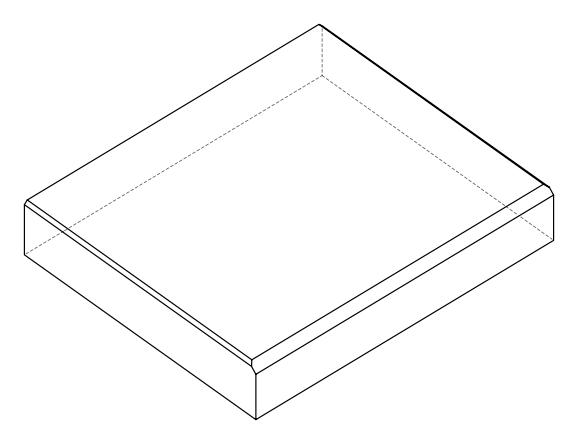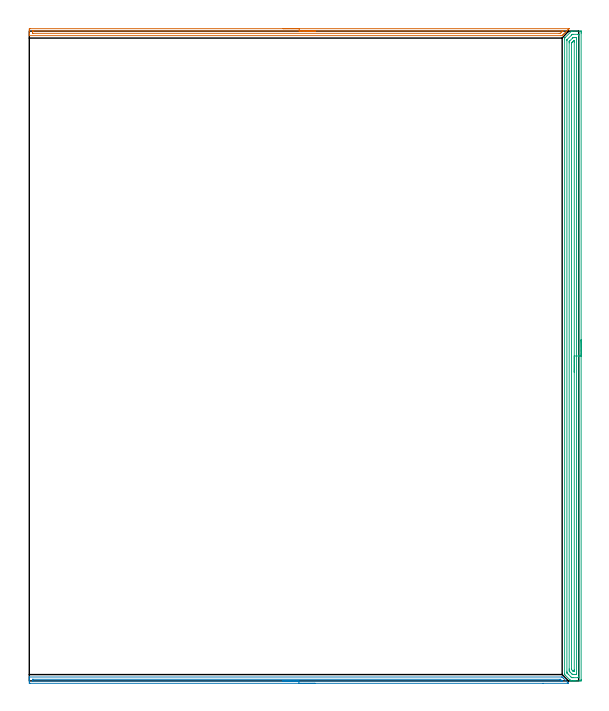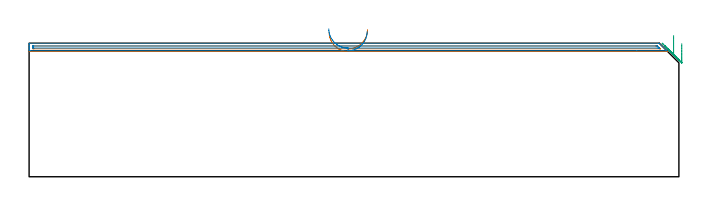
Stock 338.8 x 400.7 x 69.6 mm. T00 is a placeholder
(PLAN: 3 operations, 0 tool changes, 23.9 min)
(1 AREA_MILL | FG_CHAMFER_SURFACE | UGT0205_001 | 5.46 min | 3104 mm3)
(2 AREA_MILL_1 | FG_CHAMFER_SURFACE_1 | UGT0205_001 | 5.45 min | 2550 mm3)
(3 AREA_MILL_2 | FG_CHAMFER_SURFACE_2 | UGT0205_001 | 12.99 min | 20759 mm3)
(TOOL UGT0205_001 | Chamfer Mill 20 x 3 x 45 deg. | D20 FL50 Z2)
(OP 1 AREA_MILL)
G17 G21 G94 G90
T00 M6
G54
G17 G0 G90 X156.45 Y402.2 S1061 M3
G43 Z79.6 H0
Z75.3
G94 G1 X156.488 Z74.428 F250.
X156.602 Z73.563
X156.791 Z72.712
X157.053 Z71.88
X157.387 Z71.074
X157.79 Z70.3
X158.259 Z69.564
X158.79 Z68.872
X159.379 Z68.229
X160.022 Z67.64
X160.714 Z67.108
X161.45 Z66.64
X162.224 Z66.237
X163.03 Z65.903
X163.862 Z65.641
X164.714 Z65.452
X165.579 Z65.338
X166.45 Z65.3
X332.87 Y402.199 Z65.299
X332.883 Y402.194 Z65.303
X332.87 Y402.173 Z65.325
X332.777 Y402.076 Z65.423
X332.274 Y401.574 Z65.926
X332.068 Y401.366 Z66.13
X331.487 Y400.787 Z66.713
X331.38 Y400.679 Z66.819
X331.191 Y400.489 Z67.007
X330.656 Y399.955 Z67.544
X330.313 Y399.611 Z67.885
X329.824 Y399.124 Z68.376
X329.592 Y398.891 Z68.607
X329.436 Y398.734 Z68.761
X329.284 Y398.582 Z68.915
X329.145 Y398.444 Z69.054
X328.997 Y398.295 Z69.2
X328.698 Y397.999 Z69.498
X328.602 Y397.906 Z69.591
X327.804 Y397.9 Z69.6
X0.179
X0.01 Y397.902 Z69.589
X0.003 Y398.056 Z69.437
X0. Y398.217 Z69.283
Y398.469 Z69.03
Y399.173 Z68.322
Y400.402 Z67.095
Y400.927 Z66.567
Y401.542 Z65.953
X0.004 Y401.805 Z65.691
X0.01 Y402.192 Z65.304
X0.228 Y402.196 Z65.302
X0.626 Y402.2 Z65.3
X166.45
Y400.786 Z66.714
X328.843 Y400.785 Z66.715
X328.956 Y400.784 Z66.716
X329.011 Y400.78 Z66.72
X329.019 Y400.778 Z66.722
X329.018 Y400.775 Z66.725
X328.939 Y400.691 Z66.809
X328.801 Y400.551 Z66.949
X328.698 Y400.448 Z67.052
X327.804 Y399.555 Z67.945
X327.607 Y399.366 Z68.134
X327.56 Y399.322 Z68.178
X327.472 Y399.32 Z68.18
X327.285 Y399.317 Z68.183
X326.91 Y399.315 Z68.185
X326.766 Y399.314 Z68.186
X2.414 Y399.315 Z68.185
X2.268 Y399.316 Z68.184
X2.055 Y399.32 Z68.18
X2.01 Y399.321 Z68.179
X2.005 Y399.353 Z68.147
X2.003 Y399.387 Z68.113
X2. Y399.578 Z67.922
Y400.05 Z67.45
Y400.456 Z67.044
X2.002 Y400.592 Z66.908
X2.006 Y400.7 Z66.8
X2.01 Y400.77 Z66.73
X2.021 Y400.779 Z66.721
X2.04 Y400.781 Z66.719
X2.414 Y400.785 Z66.715
X2.558 Y400.786 Z66.714
X166.45
X167.322 Z66.752
X168.187 Z66.866
X169.038 Z67.055
X169.87 Z67.317
X170.676 Z67.651
X171.45 Z68.054
X172.186 Z68.523
X172.878 Z69.054
X173.521 Z69.643
X174.111 Z70.286
X174.642 Z70.978
X175.11 Z71.714
X175.513 Z72.488
X175.847 Z73.294
X176.109 Z74.126
X176.298 Z74.978
X176.412 Z75.843
X176.45 Z76.714
G0 Z79.6
M5
M2
(OP 2 AREA_MILL_1)
G17 G21 G94 G90
T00 M6
G54
G17 G0 G90 X176.25 Y-1.5 S1061 M3
G43 Z79.6 H0
Z75.7
G94 G1 X176.212 Z74.828 F250.
X176.098 Z73.964
X175.909 Z73.112
X175.647 Z72.28
X175.313 Z71.474
X174.91 Z70.7
X174.442 Z69.964
X173.91 Z69.272
X173.321 Z68.629
X172.678 Z68.04
X171.986 Z67.508
X171.25 Z67.04
X170.476 Z66.637
X169.67 Z66.303
X168.838 Z66.041
X167.986 Z65.852
X167.122 Z65.738
X166.25 Z65.7
X0.612
X0.005 Y-1.496 Z65.699
X0.003 Y-1.494 Z65.701
X0. Y-0.889 Z66.305
Y-0.328 Z66.869
Y0.004 Z67.2
Y0.565 Z67.762
Y0.896 Z68.092
Y1.559 Z68.758
Y1.947 Z69.146
X0.007 Y2.341 Z69.533
X0.01 Y2.397 Z69.588
X0.166 Y2.4 Z69.6
X328.316
X328.596 Y2.394 Z69.588
X328.612 Y2.39 Z69.585
X329.204 Y1.796 Z68.996
X331.888 Y-0.888 Z66.312
X332.186 Y-1.185 Z66.014
X332.337 Y-1.336 Z65.861
X332.483 Y-1.485 Z65.713
X332.484 Y-1.495 Z65.703
X332.483 Y-1.499 Z65.699
X316.828 Y-1.5 Z65.7
X166.25
Y-0.086 Z67.114
X2.398
X2.019 Y-0.079 Z67.121
X2.01 Y-0.052 Z67.148
X2.007 Y0.004 Z67.204
X2.001 Y0.4 Z67.6
Y0.896 Z68.096
X2.003 Y0.946 Z68.146
X2.006 Y0.97 Z68.17
X2.008 Y0.977 Z68.177
X2.041 Y0.979 Z68.179
X2.219 Y0.984 Z68.184
X2.309 Y0.985 Z68.185
X2.398 Y0.986 Z68.186
X327.335 Y0.985 Z68.185
X327.423 Y0.984 Z68.184
X327.512 Y0.98 Z68.18
X327.562 Y0.976 Z68.176
X327.591 Y0.951 Z68.151
X327.65 Y0.896 Z68.096
X328.316 Y0.233 Z67.433
X328.54 Y0.004 Z67.204
X328.607 Y-0.068 Z67.132
X328.494 Y-0.079 Z67.121
X328.403 Y-0.083 Z67.117
X328.316 Y-0.085 Z67.115
X327.513 Y-0.086 Z67.114
X166.25
X165.378 Z67.152
X164.514 Z67.266
X163.662 Z67.455
X162.83 Z67.717
X162.024 Z68.051
X161.25 Z68.454
X160.514 Z68.923
X159.822 Z69.454
X159.179 Z70.043
X158.59 Z70.686
X158.058 Z71.378
X157.59 Z72.114
X157.187 Z72.888
X156.853 Z73.694
X156.591 Z74.526
X156.402 Z75.378
X156.288 Z76.243
X156.25 Z77.114
G0 Z79.6
M5
M2
(OP 3 AREA_MILL_2)
G17 G21 G94 G90
T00 M6
G54
G17 G0 G90 X340.3 Y210.35 S1061 M3
G43 Z79.6 H0
Z69.4
G94 G1 Y210.312 Z68.528 F250.
Y210.198 Z67.663
Y210.009 Z66.812
Y209.747 Z65.98
Y209.413 Z65.174
Y209.01 Z64.4
Y208.542 Z63.664
Y208.01 Z62.972
Y207.421 Z62.329
Y206.778 Z61.74
Y206.086 Z61.208
Y205.35 Z60.74
Y204.576 Z60.337
Y203.77 Z60.003
Y202.938 Z59.741
Y202.087 Z59.552
Y201.222 Z59.438
Y200.35 Z59.4
Y0.887
X340.299 Y0.622 Z59.401
X340.292 Y0.006 Z59.405
X340.29 Y0.003 Z59.407
X339.671 Y0. Z60.026
X339.399 Z60.297
X336.988 Z62.706
X336.445 Z63.252
X336.094 Z63.602
X335.551 Z64.145
X335.2 Z64.495
X334.385 Z65.314
X334.345 Z65.353
X334.009 Y0.001 Z65.686
X333.972 Y0.026 Z65.725
X333.514 Y0.486 Z66.186
X333.412 Y0.587 Z66.286
X333.377 Y0.622 Z66.322
X330.729 Y3.27 Z68.968
X330.607 Y3.393 Z69.093
X330.544 Y3.456 Z69.156
X330.222 Y3.778 Z69.475
X330.105 Y3.897 Z69.591
X330.1 Y4.197 Z69.6
Y395.61
X330.106 Y396.404 Z69.591
X330.203 Y396.503 Z69.495
X330.282 Y396.583 Z69.416
X334.224 Y400.525 Z65.474
X334.306 Y400.605 Z65.393
X334.393 Y400.69 Z65.304
X335.007 Y400.7 Z64.692
X336.445 Z63.252
X339.671 Z60.025
X340.29 Y400.697 Z59.407
X340.292 Y400.694 Z59.405
X340.298 Y400.078 Z59.402
X340.3 Y399.449 Z59.4
Y200.35
X338.886 Z60.814
X338.885 Y2.409 Z60.815
X338.884 Y2.302 Z60.816
X338.881 Y2.191 Z60.819
X338.872 Y2.01 Z60.828
X338.777 Y2.008 Z60.923
X338.291 Y2.001 Z61.409
X335.2 Y2. Z64.5
X334.714 Y2.002 Z64.986
X334.511 Y2.007 Z65.189
X334.462 Y2.01 Z65.238
X334.398 Y2.063 Z65.302
X334.306 Y2.149 Z65.394
X334.041 Y2.409 Z65.659
X332.253 Y4.197 Z67.447
X331.623 Y4.83 Z68.077
X331.56 Y4.897 Z68.14
X331.531 Y4.931 Z68.169
X331.521 Y4.983 Z68.179
X331.518 Y5.09 Z68.182
X331.516 Y5.198 Z68.184
X331.514 Y5.984 Z68.186
X331.515 Y394.935 Z68.185
X331.518 Y395.153 Z68.182
X331.521 Y395.298 Z68.179
X331.528 Y395.367 Z68.172
X331.543 Y395.384 Z68.157
X331.623 Y395.472 Z68.077
X331.692 Y395.542 Z68.008
X331.759 Y395.61 Z67.941
X334.373 Y398.224 Z65.327
X334.441 Y398.291 Z65.259
X334.825 Y398.666 Z64.875
X334.848 Y398.686 Z64.852
X334.893 Y398.691 Z64.807
X334.995 Y398.696 Z64.705
X335.2 Y398.699 Z64.5
X338.367 Y398.7 Z61.333
X338.777 Y398.697 Z60.923
X338.835 Y398.694 Z60.865
X338.868 Y398.69 Z60.832
X338.879 Y398.676 Z60.821
X338.881 Y398.618 Z60.819
X338.885 Y398.4 Z60.815
X338.886 Y398.291 Z60.814
Y398.182
Y200.35
X337.472 Z62.228
X337.471 Y4.608 Z62.229
X337.469 Y4.197 Z62.231
X337.467 Y4.076 Z62.233
X337.465 Y4.024 Z62.235
X337.381 Y4.01 Z62.319
X337.183 Y4.002 Z62.517
X336.094 Y4. Z63.606
X335.396 Y4.001 Z64.304
X335.2 Y4.004 Z64.5
X335.004 Y4.01 Z64.696
X334.891 Y4.02 Z64.809
X334.829 Y4.078 Z64.871
X334.704 Y4.197 Z64.996
X334.306 Y4.594 Z65.394
X333.81 Y5.09 Z65.89
X333.412 Y5.495 Z66.288
X332.936 Y5.984 Z66.764
X332.931 Y6.464 Z66.769
X332.929 Y6.878 Z66.771
Y7.36
Y393.412
X332.93 Y393.823 Z66.77
X332.934 Y394.3 Z66.766
X332.936 Y394.325 Z66.764
X332.946 Y394.34 Z66.754
X332.974 Y394.373 Z66.726
X333.05 Y394.45 Z66.65
X333.315 Y394.716 Z66.385
X335.103 Y396.503 Z64.598
X335.152 Y396.552 Z64.548
X335.2 Y396.597 Z64.5
X335.291 Y396.68 Z64.409
X335.375 Y396.69 Z64.325
X335.549 Y396.694 Z64.151
X335.898 Y396.7 Z63.802
X337.185 Y396.699 Z62.515
X337.316 Y396.695 Z62.384
X337.42 Y396.69 Z62.28
X337.465 Y396.683 Z62.235
X337.466 Y396.663 Z62.234
X337.469 Y396.503 Z62.231
X337.471 Y396.021 Z62.229
X337.472 Y395.61 Z62.228
Y200.35
X336.057 Z63.643
Y6.878
X336.052 Y6.027 Z63.648
X336.046 Y6.009 Z63.654
X336.023 Y6.006 Z63.677
X335.968 Y6.003 Z63.732
X335.859 Y6.001 Z63.841
X335.639 Y6.003 Z64.061
X335.42 Y6.008 Z64.28
X335.367 Y6.01 Z64.333
X335.308 Y6.053 Z64.392
X335.2 Y6.156 Z64.5
X334.475 Y6.878 Z65.225
X334.372 Y6.989 Z65.328
X334.349 Y7.016 Z65.351
X334.347 Y7.039 Z65.353
X334.345 Y7.092 Z65.355
X334.343 Y7.306 Z65.357
Y392.929
X334.347 Y393.143 Z65.353
X334.35 Y393.249 Z65.35
X334.356 Y393.295 Z65.344
X334.388 Y393.33 Z65.312
X334.59 Y393.538 Z65.11
X334.871 Y393.823 Z64.829
X335.036 Y393.987 Z64.664
X335.2 Y394.151 Z64.5
X335.485 Y394.431 Z64.215
X335.672 Y394.611 Z64.028
X335.761 Y394.69 Z63.939
X335.868 Y394.694 Z63.832
X335.976 Y394.696 Z63.724
X336.03 Y394.693 Z63.67
X336.05 Y394.69 Z63.65
X336.057 Y393.823 Z63.643
Y200.35
Y199.478 Z63.681
Y198.614 Z63.795
Y197.762 Z63.983
Y196.93 Z64.246
Y196.124 Z64.58
Y195.35 Z64.982
Y194.614 Z65.451
Y193.922 Z65.982
Y193.279 Z66.572
Y192.69 Z67.215
Y192.159 Z67.907
Y191.69 Z68.643
Y191.287 Z69.416
Y190.953 Z70.222
Y190.691 Z71.054
Y190.502 Z71.906
Y190.388 Z72.771
Y190.35 Z73.643
G0 Z79.6
M5
M2
